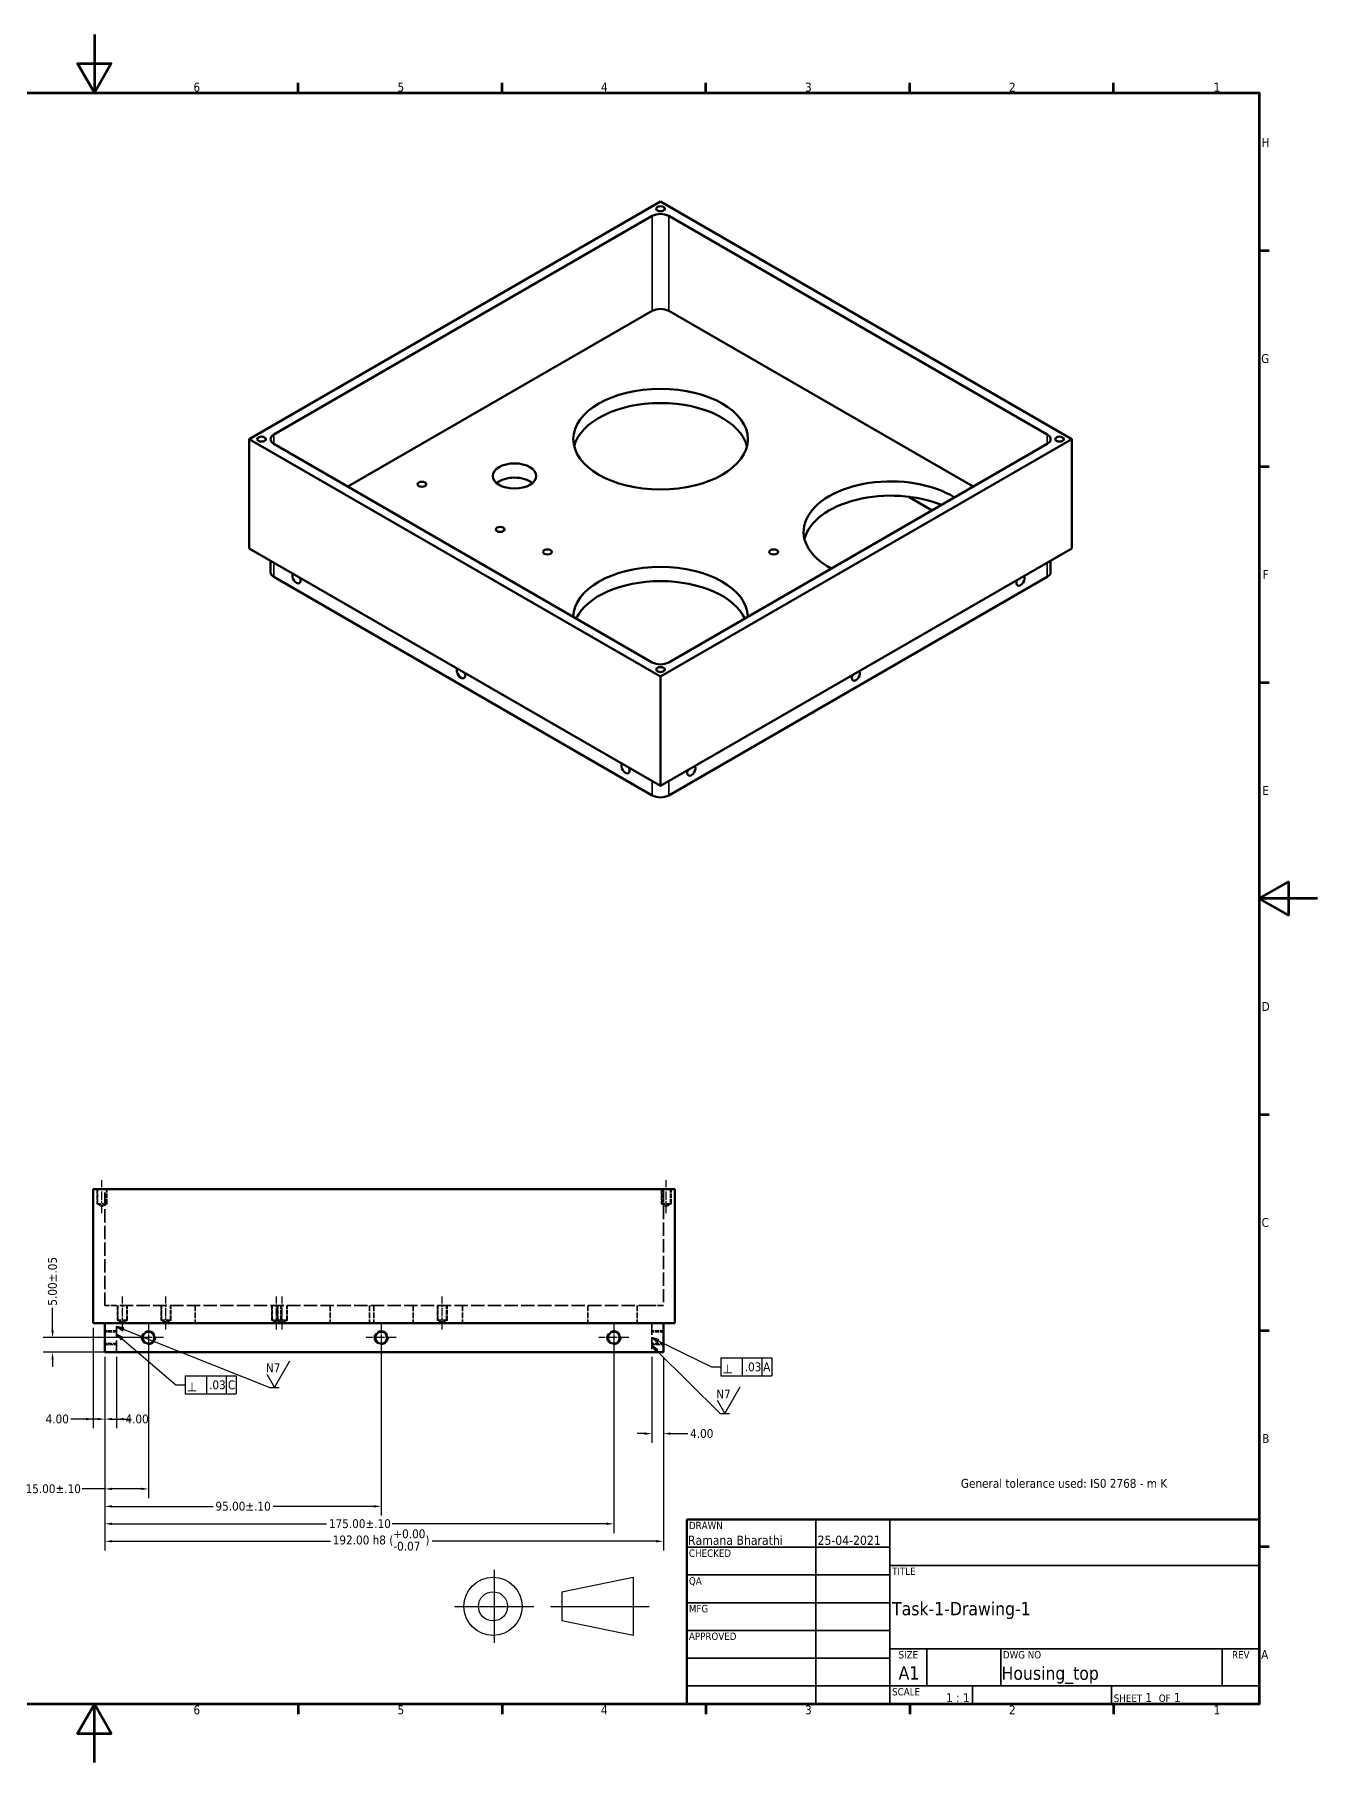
# Model space of a CAD drawing. Header units: millimetres. Extents: x 0 to 841, y 0 to 594.
# Drawn here: x 400 to 841, y 0 to 594 of the extents above; entities that cross this region are included whole.
import ezdxf
from ezdxf.enums import TextEntityAlignment as Align

# ---------------------------------------------------------------- set-up
doc = ezdxf.new("R2010")
doc.units = ezdxf.units.MM
doc.linetypes.add('CHAIN', pattern=[0.7087, 0.4724, -0.0591, 0.1181, -0.0591])
doc.linetypes.add('DASHED', pattern=[0.2067, 0.1654, -0.0413])
for name, color, linetype, lineweight in [('Border (ANSI)', 7, 'Continuous', 70), ('Center Mark (ANSI)', 7, 'Continuous', 25), ('Centerline (ANSI)', 7, 'Continuous', 25), ('Dimension (ANSI)', 7, 'Continuous', 25), ('Hidden (ANSI)', 7, 'DASHED', 35), ('Hidden Narrow (ANSI)', 7, 'DASHED', 25), ('Sketch Geometry (ANSI)', 7, 'Continuous', 25), ('Symbol (ANSI)', 7, 'Continuous', 25), ('Title (ANSI)', 7, 'Continuous', 50), ('Visible (ANSI)', 7, 'Continuous', 50), ('Visible Narrow (ANSI)', 7, 'Continuous', 35)]:
    doc.layers.add(name, color=color, linetype=linetype, lineweight=lineweight)
doc.styles.add('Note Text (ANSI)', font='tahoma.ttf')
doc.styles.add('Text Style30', font='tahoma.ttf')
doc.styles.add('Text Style38', font='tahoma.ttf')
doc.styles.add('Text Style39', font='tahoma.ttf')
doc.styles.add('Text Style6', font='AIGDT___.TTF')
doc.dimstyles.new('Default - mm (ANSI)', dxfattribs={"dimtxt": 3.048, "dimasz": 2.5, "dimexe": 3.175, "dimexo": 1.6002, "dimgap": 0.8, "dimtad": 0, "dimtoh": 1, "dimrnd": 1e-08, "dimzin": 4, "dimdsep": 46, "dimtxsty": 'Note Text (ANSI)', "dimcen": 0.09, "dimdle": 10, "dimclrd": 256, "dimclre": 256, "dimclrt": 256, "dimadec": 1, "dimazin": 1, "dimtfac": 1, "dimtofl": 0, "dimtmove": 0, "dimatfit": 3, "dimfxl": 1, "dimtolj": 1, "dimtzin": 4, "dimlwd": -1, "dimlwe": -1, "dimarcsym": 0})

# ---------------------------------------------------------------- blocks, each defined once
blk = doc.blocks.new('Borders Default Border')
at = {"layer": 'Border (ANSI)'}
for p, q in [((490.58, 574), (490.58, 577.45)), ((560.67, 574), (560.67, 577.45)), ((630.75, 574), (630.75, 577.45)), ((700.83, 574), (700.83, 577.45)), ((770.92, 574), (770.92, 577.45)), ((821, 519.75), (824.45, 519.75)), ((821, 445.5), (824.45, 445.5)), ((821, 371.25), (824.45, 371.25)), ((821, 222.75), (824.45, 222.75)), ((821, 148.5), (824.45, 148.5)), ((821, 74.25), (824.45, 74.25)), ((490.58, 20), (490.58, 16.55)), ((560.67, 20), (560.67, 16.55)), ((630.75, 20), (630.75, 16.55)), ((700.83, 20), (700.83, 16.55)), ((770.92, 20), (770.92, 16.55))]:
    blk.add_line(p, q, dxfattribs=at)
at = {"layer": 'Border (ANSI)', "flags": 128}
for points in [[(420.5, 594), (420.5, 574), (414.73, 584), (426.27, 584), (420.5, 574)], [(20, 20), (20, 574), (821, 574), (821, 20), (20, 20)], [(841, 297), (821, 297), (831, 302.77), (831, 291.23), (821, 297)], [(420.5, 0), (420.5, 20), (414.73, 10), (426.27, 10), (420.5, 20)]]:
    blk.add_lwpolyline(points, dxfattribs=at)
at = {"layer": 'Border (ANSI)', "char_height": 3.05, "attachment_point": 7, "style": 'Note Text (ANSI)'}
for s, insert in [('6', (454.57, 574.34)), ('5', (524.73, 574.34)), ('4', (594.65, 574.4)), ('3', (664.84, 574.34)), ('2', (734.95, 574.4)), ('1', (805.27, 574.4)), ('H', (821.81, 555.35)), ('G', (821.66, 481.04)), ('F', (822.14, 406.85)), ('E', (822.05, 332.6)), ('D', (821.81, 258.35)), ('C', (821.8, 184.05)), ('B', (821.99, 109.85)), ('A', (821.63, 35.6)), ('6', (454.57, 16.49)), ('5', (524.73, 16.49)), ('4', (594.65, 16.55)), ('3', (664.84, 16.49)), ('2', (734.95, 16.55)), ('1', (805.27, 16.55))]:
    blk.add_mtext(s, dxfattribs=dict(at, insert=insert))
blk = doc.blocks.new('Title Blocks ANSI - Large')
at = {"layer": 'Title (ANSI)'}
for p, q in [((127, 189.23), (127, 125.73)), ((323.85, 189.23), (127, 189.23)), ((323.85, 125.73), (323.85, 189.23)), ((127, 125.73), (323.85, 125.73))]:
    blk.add_line(p, q, dxfattribs=at)
at = {"layer": 'Title (ANSI)', "lineweight": 35}
for p, q in [((171.45, 125.73), (171.45, 189.23)), ((196.85, 125.73), (196.85, 189.23)), ((127, 179.7), (196.85, 179.7)), ((196.85, 173.48), (323.85, 173.48)), ((127, 170.18), (196.85, 170.18)), ((127, 160.65), (196.85, 160.65)), ((127, 151.13), (196.85, 151.13)), ((323.85, 144.78), (196.85, 144.78)), ((209.55, 132.08), (209.55, 144.78)), ((234.95, 132.08), (234.95, 144.78)), ((311.15, 132.08), (311.15, 144.78)), ((127, 141.6), (196.85, 141.6)), ((196.85, 132.08), (127, 132.08)), ((323.85, 132.08), (196.85, 132.08)), ((225.3, 132.08), (225.3, 125.73)), ((273.05, 132.08), (273.05, 125.73))]:
    blk.add_line(p, q, dxfattribs=at)
at = {"layer": 'Title (ANSI)', "style": 'Text Style38'}
for s, p in [('DRAWN', (127.76, 188.47)), ('CHECKED', (127.76, 178.94)), ('TITLE', (197.61, 172.72)), ('QA', (127.76, 169.42)), ('MFG', (127.76, 159.89)), ('APPROVED', (127.76, 150.37)), ('DWG NO', (235.71, 144.02)), ('SCALE', (197.61, 131.32))]:
    blk.add_text(s, height=2.54, dxfattribs=at).set_placement(p, align=Align.TOP_LEFT)
for s, p in [('SIZE', (203.2, 144.02)), ('REV', (317.5, 144.02))]:
    blk.add_text(s, height=2.54, dxfattribs=at).set_placement(p, align=Align.TOP_CENTER)
at = {"layer": 'Title (ANSI)', "insert": (273.81, 126.49), "char_height": 3.048, "attachment_point": 7, "style": 'Note Text (ANSI)'}
blk.add_mtext('\\fTahoma|b0|i0;\\H2.5400;SHEET\\fTahoma|b0|i0;\\H3.0480; 1  \\fTahoma|b0|i0;\\H2.5400;OF\\fTahoma|b0|i0;\\H3.0480; 1 ', dxfattribs=at)
at = {"layer": 'Title (ANSI)'}
for tag, p, height, style in [('AUTHOR_001', (127.44, 180.53), 3.17, 'Text Style39'), ('CREATION_DATE_001', (171.98, 180.53), 3.17, 'Text Style39'), ('TITLE_001', (197.61, 156.32), 4.57, 'Text Style30'), ('Sheet_Size_001', (199.85, 134.23), 4.57, 'Text Style30'), ('PART_NUMBER_001', (235.25, 134.14), 4.57, 'Text Style30'), ('Initial_View_Scale_001', (216.2, 126.49), 3.05, 'Note Text (ANSI)')]:
    blk.add_attdef(tag, p, '', height=height, dxfattribs=dict(at, style=style))
at = {"layer": 'Title (ANSI)', "style": 'Text Style39'}
for tag, p in [('COMPANY', (260.35, 181.36)), ('REVISION_NUMBER', (317.5, 136.52))]:
    blk.add_attdef(tag, text='', height=3.17, dxfattribs=at).set_placement(p, align=Align.MIDDLE_CENTER)
for tag, p in [('CHECKED_BY', (127.76, 170.94)), ('CHECKED_DATE', (172.21, 170.94)), ('MFG_APPROVED_BY', (127.76, 151.89)), ('MFG_APPROVED_DATE', (172.21, 151.89)), ('ENG_APPROVED_BY', (127.76, 142.37)), ('ENG_APPROVAL_DATE', (172.21, 142.37))]:
    blk.add_attdef(tag, text='', height=3.17, dxfattribs=at).set_placement(p, align=Align.BOTTOM_LEFT)
blk = doc.blocks.new('*D35')
at = {"layer": 'Defpoints', "color": 0, "transparency": 16777216}
for p in [(420.12, 151.03), (424.12, 141.03), (424.12, 118.03)]:
    blk.add_point(p, dxfattribs=at)
at = {"layer": 'Dimension (ANSI)', "transparency": 16777216}
for p, q in [((420.12, 149.43), (420.12, 114.86)), ((424.12, 139.43), (424.12, 114.86)), ((417.62, 118.03), (415.12, 118.03)), ((426.62, 118.03), (430.38, 118.03))]:
    blk.add_line(p, q, dxfattribs=at)
for points in [[(417.62, 118.45), (417.62, 117.62), (420.12, 118.03)], [(426.62, 118.45), (426.62, 117.62), (424.12, 118.03)]]:
    blk.add_solid(points, dxfattribs=at)
at = {"layer": 'Dimension (ANSI)', "transparency": 16777216, "insert": (431.18, 119.62), "char_height": 3.048, "attachment_point": 1, "style": 'Note Text (ANSI)'}
blk.add_mtext('\\A1;4.00', dxfattribs=at)
blk = doc.blocks.new('*D36')
at = {"layer": 'Defpoints', "color": 0, "transparency": 16777216}
for p in [(424.12, 141.03), (428.12, 141.03), (424.12, 118.03)]:
    blk.add_point(p, dxfattribs=at)
at = {"layer": 'Dimension (ANSI)', "transparency": 16777216}
for p, q in [((424.12, 139.43), (424.12, 114.86)), ((428.12, 139.43), (428.12, 114.86)), ((421.62, 118.03), (412.42, 118.03)), ((430.62, 118.03), (433.12, 118.03))]:
    blk.add_line(p, q, dxfattribs=at)
for points in [[(421.62, 118.45), (421.62, 117.62), (424.12, 118.03)], [(430.62, 118.45), (430.62, 117.62), (428.12, 118.03)]]:
    blk.add_solid(points, dxfattribs=at)
at = {"layer": 'Dimension (ANSI)', "transparency": 16777216, "insert": (403.73, 119.62), "char_height": 3.048, "attachment_point": 1, "style": 'Note Text (ANSI)'}
blk.add_mtext('\\A1;4.00', dxfattribs=at)
blk = doc.blocks.new('*D37')
at = {"layer": 'Defpoints', "color": 0, "transparency": 16777216}
for p in [(439.12, 146.03), (424.12, 141.03), (439.12, 94.03)]:
    blk.add_point(p, dxfattribs=at)
at = {"layer": 'Dimension (ANSI)', "transparency": 16777216}
for p, q in [((439.12, 144.43), (439.12, 90.86)), ((424.12, 139.43), (424.12, 90.86)), ((424.12, 94.03), (416.33, 94.03)), ((436.62, 94.03), (426.62, 94.03))]:
    blk.add_line(p, q, dxfattribs=at)
for points in [[(426.62, 94.45), (426.62, 93.62), (424.12, 94.03)], [(436.62, 94.45), (436.62, 93.62), (439.12, 94.03)]]:
    blk.add_solid(points, dxfattribs=at)
at = {"layer": 'Dimension (ANSI)', "transparency": 16777216, "insert": (396.84, 95.62), "char_height": 3.048, "attachment_point": 1, "style": 'Note Text (ANSI)'}
blk.add_mtext('\\A1;15.00±.10', dxfattribs=at)
blk = doc.blocks.new('*D38')
at = {"layer": 'Defpoints', "color": 0, "transparency": 16777216}
for p in [(519.12, 146.03), (424.12, 141.03), (519.12, 88.03)]:
    blk.add_point(p, dxfattribs=at)
at = {"layer": 'Dimension (ANSI)', "transparency": 16777216}
for p, q in [((519.12, 144.43), (519.12, 84.86)), ((424.12, 139.43), (424.12, 84.86)), ((426.62, 88.03), (461.32, 88.03)), ((516.62, 88.03), (481.93, 88.03))]:
    blk.add_line(p, q, dxfattribs=at)
for points in [[(426.62, 88.45), (426.62, 87.62), (424.12, 88.03)], [(516.62, 88.45), (516.62, 87.62), (519.12, 88.03)]]:
    blk.add_solid(points, dxfattribs=at)
at = {"layer": 'Dimension (ANSI)', "transparency": 16777216, "insert": (462.12, 89.62), "char_height": 3.048, "attachment_point": 1, "style": 'Note Text (ANSI)'}
blk.add_mtext('\\A1;95.00±.10', dxfattribs=at)
blk = doc.blocks.new('*D39')
at = {"layer": 'Defpoints', "color": 0, "transparency": 16777216}
for p in [(599.12, 146.03), (424.12, 141.03), (599.12, 82.03)]:
    blk.add_point(p, dxfattribs=at)
at = {"layer": 'Dimension (ANSI)', "transparency": 16777216}
for p, q in [((599.12, 144.43), (599.12, 78.86)), ((424.12, 139.43), (424.12, 78.86)), ((426.62, 82.03), (500.33, 82.03)), ((596.62, 82.03), (522.91, 82.03))]:
    blk.add_line(p, q, dxfattribs=at)
for points in [[(426.62, 82.45), (426.62, 81.62), (424.12, 82.03)], [(596.62, 82.45), (596.62, 81.62), (599.12, 82.03)]]:
    blk.add_solid(points, dxfattribs=at)
at = {"layer": 'Dimension (ANSI)', "transparency": 16777216, "insert": (501.13, 83.62), "char_height": 3.048, "attachment_point": 1, "style": 'Note Text (ANSI)'}
blk.add_mtext('\\A1;175.00±.10', dxfattribs=at)
blk = doc.blocks.new('*D40')
at = {"layer": 'Defpoints', "color": 0, "transparency": 16777216}
for p in [(424.12, 141.03), (616.12, 141.03), (616.12, 76.03)]:
    blk.add_point(p, dxfattribs=at)
at = {"layer": 'Dimension (ANSI)', "transparency": 16777216}
for p, q in [((424.12, 139.43), (424.12, 72.86)), ((616.12, 139.43), (616.12, 72.86)), ((426.62, 76.03), (501.65, 76.03)), ((613.62, 76.03), (536.6, 76.03))]:
    blk.add_line(p, q, dxfattribs=at)
for points in [[(426.62, 76.45), (426.62, 75.62), (424.12, 76.03)], [(613.62, 76.45), (613.62, 75.62), (616.12, 76.03)]]:
    blk.add_solid(points, dxfattribs=at)
at = {"layer": 'Dimension (ANSI)', "transparency": 16777216, "insert": (502.45, 80.14), "char_height": 3.048, "attachment_point": 1, "style": 'Note Text (ANSI)'}
blk.add_mtext('\\A1;192.00 h8 (\\S+0.00^ -0.07;)', dxfattribs=at)
blk = doc.blocks.new('*D41')
at = {"layer": 'Defpoints', "color": 0, "transparency": 16777216}
for p in [(612.12, 141.03), (616.12, 141.03), (616.12, 113.03)]:
    blk.add_point(p, dxfattribs=at)
at = {"layer": 'Dimension (ANSI)', "transparency": 16777216}
for p, q in [((612.12, 139.43), (612.12, 109.86)), ((616.12, 139.43), (616.12, 109.86)), ((609.62, 113.03), (607.12, 113.03)), ((618.62, 113.03), (624.51, 113.03))]:
    blk.add_line(p, q, dxfattribs=at)
for points in [[(609.62, 113.45), (609.62, 112.62), (612.12, 113.03)], [(618.62, 113.45), (618.62, 112.62), (616.12, 113.03)]]:
    blk.add_solid(points, dxfattribs=at)
at = {"layer": 'Dimension (ANSI)', "transparency": 16777216, "insert": (625.31, 114.62), "char_height": 3.048, "attachment_point": 1, "style": 'Note Text (ANSI)'}
blk.add_mtext('\\A1;4.00', dxfattribs=at)
blk = doc.blocks.new('3rd angle projection')
at = {"layer": 'Sketch Geometry (ANSI)'}
for p, q in [((-19.79, 12.57), (-19.79, -12.57)), ((3.43, 5.01), (28.05, 10.01)), ((28.05, 10.01), (28.05, -9.99)), ((-33.45, 0.01), (-6.14, 0.01)), ((-0.41, 0), (33.45, 0)), ((3.43, 5.01), (3.43, -4.99)), ((28.05, -9.99), (3.43, -4.99))]:
    blk.add_line(p, q, dxfattribs=at)
for radius in [10, 5]:
    blk.add_circle((-20.18, 0.01), radius, dxfattribs=at)
blk = doc.blocks.new('*D60')
at = {"layer": 'Defpoints', "color": 0, "transparency": 16777216}
for p in [(406.12, 146.03), (439.12, 146.03), (428.12, 141.03)]:
    blk.add_point(p, dxfattribs=at)
at = {"layer": 'Dimension (ANSI)', "transparency": 16777216}
for p, q in [((406.12, 148.53), (406.12, 156.23)), ((437.52, 146.03), (402.95, 146.03)), ((426.52, 141.03), (402.95, 141.03)), ((406.12, 138.53), (406.12, 136.03))]:
    blk.add_line(p, q, dxfattribs=at)
for points in [[(405.71, 148.53), (406.54, 148.53), (406.12, 146.03)], [(405.71, 138.53), (406.54, 138.53), (406.12, 141.03)]]:
    blk.add_solid(points, dxfattribs=at)
at = {"layer": 'Dimension (ANSI)', "transparency": 16777216, "insert": (404.54, 157.03), "char_height": 3.048, "attachment_point": 1, "rotation": 90, "style": 'Note Text (ANSI)'}
blk.add_mtext('\\A1;5.00±.05', dxfattribs=at)
blk = doc.blocks.new('GD&T Identifier4')
at = {"layer": 'Symbol (ANSI)'}
for p, q in [((430.02, 145.66), (428.12, 147.28)), ((430.35, 146.04), (428.12, 147.28)), ((428.12, 147.28), (429.7, 145.28)), ((429.7, 145.28), (430.35, 146.04)), ((430.02, 145.66), (448.56, 129.82)), ((451.73, 132.87), (469.25, 132.87)), ((451.73, 132.87), (451.73, 126.77)), ((459.11, 132.87), (459.11, 126.77)), ((465.84, 132.87), (465.84, 126.77)), ((469.25, 132.87), (469.25, 126.77)), ((448.56, 129.82), (451.73, 129.82)), ((451.73, 126.77), (469.25, 126.77))]:
    blk.add_line(p, q, dxfattribs=at)
at = {"layer": 'Symbol (ANSI)', "flags": 128}
blk.add_lwpolyline([(430.35, 146.04), (428.12, 147.28), (429.7, 145.28), (430.35, 146.04)], dxfattribs=at)
at = {"layer": 'Symbol (ANSI)'}
blk.add_solid([(430.35, 146.04), (428.12, 147.28), (429.7, 145.28), (430.35, 146.04)], dxfattribs=at)
at = {"layer": 'Symbol (ANSI)', "attachment_point": 7}
for s, insert, char_height, style in [('.03', (459.94, 128.23), 3.048, 'Note Text (ANSI)'), ('C', (466.42, 128.24), 3.05, 'Note Text (ANSI)'), ('b', (452.42, 127.57), 3.05, 'Text Style6')]:
    blk.add_mtext(s, dxfattribs=dict(at, insert=insert, char_height=char_height, style=style))
blk = doc.blocks.new('GD&T Identifier5')
at = {"layer": 'Symbol (ANSI)'}
for p, q in [((614.37, 144.94), (612.12, 146.03)), ((614.59, 145.39), (612.12, 146.03)), ((612.12, 146.03), (614.15, 144.49)), ((614.15, 144.49), (614.59, 145.39)), ((614.37, 144.94), (632.72, 136)), ((635.9, 139.05), (653.45, 139.05)), ((635.9, 139.05), (635.9, 132.95)), ((643.27, 139.05), (643.27, 132.95)), ((650, 139.05), (650, 132.95)), ((653.45, 139.05), (653.45, 132.95)), ((632.72, 136), (635.9, 136)), ((635.9, 132.95), (653.45, 132.95))]:
    blk.add_line(p, q, dxfattribs=at)
at = {"layer": 'Symbol (ANSI)', "flags": 128}
blk.add_lwpolyline([(614.59, 145.39), (612.12, 146.03), (614.15, 144.49), (614.59, 145.39)], dxfattribs=at)
at = {"layer": 'Symbol (ANSI)'}
blk.add_solid([(614.59, 145.39), (612.12, 146.03), (614.15, 144.49), (614.59, 145.39)], dxfattribs=at)
at = {"layer": 'Symbol (ANSI)', "attachment_point": 7}
for s, insert, char_height, style in [('b', (636.58, 133.75), 3.05, 'Text Style6'), ('.03', (644.1, 134.41), 3.048, 'Note Text (ANSI)'), ('A', (650.43, 134.48), 3.05, 'Note Text (ANSI)')]:
    blk.add_mtext(s, dxfattribs=dict(at, insert=insert, char_height=char_height, style=style))
blk = doc.blocks.new('Surface Texture Identifier4')
at = {"layer": 'Symbol (ANSI)'}
for p, q in [((430.45, 148.9), (428.12, 149.82)), ((430.63, 149.36), (428.12, 149.82)), ((428.12, 149.82), (430.26, 148.43)), ((430.26, 148.43), (430.63, 149.36)), ((430.45, 148.9), (480.84, 128.94)), ((482.43, 128.95), (487.71, 138.1)), ((479.79, 133.52), (482.43, 128.95)), ((480.84, 128.94), (484.02, 128.94))]:
    blk.add_line(p, q, dxfattribs=at)
at = {"layer": 'Symbol (ANSI)', "flags": 128}
blk.add_lwpolyline([(430.63, 149.36), (428.12, 149.82), (430.26, 148.43), (430.63, 149.36)], dxfattribs=at)
at = {"layer": 'Symbol (ANSI)'}
blk.add_solid([(430.63, 149.36), (428.12, 149.82), (430.26, 148.43), (430.63, 149.36)], dxfattribs=at)
at = {"layer": 'Symbol (ANSI)', "insert": (479.48, 134.13), "char_height": 3.048, "attachment_point": 7, "style": 'Note Text (ANSI)'}
blk.add_mtext('N7', dxfattribs=at)
blk = doc.blocks.new('Surface Texture Identifier5')
at = {"layer": 'Symbol (ANSI)'}
for p, q in [((613.9, 141.53), (612.12, 143.29)), ((614.25, 141.89), (612.12, 143.29)), ((612.12, 143.29), (613.55, 141.18)), ((613.55, 141.18), (614.25, 141.89)), ((613.9, 141.53), (635.66, 119.95)), ((637.25, 119.96), (642.52, 129.11)), ((634.61, 124.54), (637.25, 119.96)), ((635.66, 119.95), (638.83, 119.95))]:
    blk.add_line(p, q, dxfattribs=at)
at = {"layer": 'Symbol (ANSI)', "flags": 128}
blk.add_lwpolyline([(614.25, 141.89), (612.12, 143.29), (613.55, 141.18), (614.25, 141.89)], dxfattribs=at)
at = {"layer": 'Symbol (ANSI)'}
blk.add_solid([(614.25, 141.89), (612.12, 143.29), (613.55, 141.18), (614.25, 141.89)], dxfattribs=at)
at = {"layer": 'Symbol (ANSI)', "insert": (634.29, 125.15), "char_height": 3.048, "attachment_point": 7, "style": 'Note Text (ANSI)'}
blk.add_mtext('N7', dxfattribs=at)

msp = doc.modelspace()

# ---------------------------------------------------------------- linework, layer by layer
at = {"layer": 'Center Mark (ANSI)', "linetype": 'CHAIN', "ltscale": 5.749587}
for p, q in [((439.1228, 151.2086), (439.1228, 140.8586)), ((519.1228, 151.2086), (519.1228, 140.8586)), ((599.1228, 151.2086), (599.1228, 140.8586)), ((444.2978, 146.0336), (433.9478, 146.0336)), ((524.2978, 146.0336), (513.9478, 146.0336)), ((604.2978, 146.0336), (593.9478, 146.0336))]:
    msp.add_line(p, q, dxfattribs=at)
at = {"layer": 'Centerline (ANSI)', "linetype": 'CHAIN', "ltscale": 6.305112}
for p, q in [((423.1228, 188.8586), (423.1228, 200.2086)), ((617.1228, 188.8586), (617.1228, 200.2086)), ((430.1228, 148.8586), (430.1228, 160.2086)), ((445.1228, 148.8586), (445.1228, 160.2086)), ((483.1228, 148.8586), (483.1228, 160.2086)), ((485.1228, 148.8586), (485.1228, 160.2086)), ((540.1228, 148.8586), (540.1228, 160.2086))]:
    msp.add_line(p, q, dxfattribs=at)
at = {"layer": 'Hidden (ANSI)', "ltscale": 9.523383}
for p, q in [((421.6228, 192.0336), (421.6228, 197.0336)), ((424.6228, 192.0336), (424.6228, 197.0336)), ((615.6228, 192.0336), (615.6228, 197.0336)), ((618.6228, 192.0336), (618.6228, 197.0336)), ((428.6228, 152.0336), (428.6228, 157.0336)), ((431.6228, 152.0336), (431.6228, 157.0336)), ((443.6228, 152.0336), (443.6228, 157.0336)), ((446.6228, 152.0336), (446.6228, 157.0336)), ((481.6228, 152.0336), (481.6228, 157.0336)), ((483.6228, 152.0336), (483.6228, 157.0336)), ((484.6228, 152.0336), (484.6228, 157.0336)), ((486.6228, 152.0336), (486.6228, 157.0336)), ((538.6228, 152.0336), (538.6228, 157.0336)), ((541.6228, 152.0336), (541.6228, 157.0336))]:
    msp.add_line(p, q, dxfattribs=at)
at = {"layer": 'Hidden (ANSI)', "ltscale": 27.645311}
for p, q in [((424.1228, 157.0336), (424.1228, 197.0336)), ((616.1228, 197.0336), (616.1228, 157.0336))]:
    msp.add_line(p, q, dxfattribs=at)
at = {"layer": 'Hidden (ANSI)', "ltscale": 10.594184}
for p, q in [((424.8933, 192.0336), (421.3523, 192.0336)), ((618.8933, 192.0336), (615.3523, 192.0336)), ((431.8933, 152.0336), (428.3523, 152.0336)), ((446.8933, 152.0336), (443.3523, 152.0336)), ((486.8933, 152.0336), (483.3523, 152.0336)), ((541.8933, 152.0336), (538.3523, 152.0336))]:
    msp.add_line(p, q, dxfattribs=at)
at = {"layer": 'Hidden (ANSI)', "ltscale": 3.333024}
for p, q in [((423.1228, 191.1323), (421.6228, 192.0336)), ((423.1228, 191.1323), (424.6228, 192.0336)), ((617.1228, 191.1323), (615.6228, 192.0336)), ((617.1228, 191.1323), (618.6228, 192.0336)), ((430.1228, 151.1323), (428.6228, 152.0336)), ((430.1228, 151.1323), (431.6228, 152.0336)), ((445.1228, 151.1323), (443.6228, 152.0336)), ((445.1228, 151.1323), (446.6228, 152.0336)), ((483.1228, 151.1323), (481.6228, 152.0336)), ((483.1228, 151.1323), (484.6228, 152.0336)), ((485.1228, 151.1323), (483.6228, 152.0336)), ((485.1228, 151.1323), (486.6228, 152.0336)), ((540.1228, 151.1323), (538.6228, 152.0336)), ((540.1228, 151.1323), (541.6228, 152.0336))]:
    msp.add_line(p, q, dxfattribs=at)
at = {"layer": 'Hidden (ANSI)', "ltscale": 11.967462}
for p, q in [((428.1228, 157.0336), (424.1228, 157.0336)), ((616.1228, 157.0336), (612.1228, 157.0336))]:
    msp.add_line(p, q, dxfattribs=at)
at = {"layer": 'Hidden (ANSI)', "ltscale": 27.818094}
msp.add_line((612.1228, 157.0336), (428.1228, 157.0336), dxfattribs=at)
at = {"layer": 'Hidden (ANSI)', "ltscale": 11.42808}
for p, q in [((455.1228, 157.0336), (455.1228, 151.0336)), ((501.6228, 157.0336), (501.6228, 151.0336)), ((515.1228, 157.0336), (515.1228, 151.0336)), ((516.6228, 157.0336), (516.6228, 151.0336)), ((530.1228, 157.0336), (530.1228, 151.0336)), ((547.1228, 157.0336), (547.1228, 151.0336)), ((590.1228, 157.0336), (590.1228, 151.0336)), ((607.1228, 157.0336), (607.1228, 151.0336))]:
    msp.add_line(p, q, dxfattribs=at)
at = {"layer": 'Hidden (ANSI)', "ltscale": 24.189648}
for p, q in [((428.1228, 141.0336), (428.1228, 151.0336)), ((612.1228, 151.0336), (612.1228, 141.0336))]:
    msp.add_line(p, q, dxfattribs=at)
at = {"layer": 'Hidden (ANSI)', "ltscale": 5.735404}
msp.add_line((483.3523, 152.0336), (481.3523, 152.0336), dxfattribs=at)
at = {"layer": 'Hidden (ANSI)', "ltscale": 7.618686}
for p, q in [((428.1228, 148.0336), (424.1228, 148.0336)), ((428.1228, 144.0336), (424.1228, 144.0336)), ((616.1228, 148.0336), (612.1228, 148.0336)), ((616.1228, 144.0336), (612.1228, 144.0336))]:
    msp.add_line(p, q, dxfattribs=at)
at = {"layer": 'Hidden Narrow (ANSI)', "ltscale": 9.523383}
for p, q in [((421.3523, 197.0336), (421.3523, 192.0336)), ((424.8933, 192.0336), (424.8933, 197.0336)), ((615.3523, 197.0336), (615.3523, 192.0336)), ((618.8933, 192.0336), (618.8933, 197.0336)), ((428.3523, 157.0336), (428.3523, 152.0336)), ((431.8933, 152.0336), (431.8933, 157.0336)), ((443.3523, 157.0336), (443.3523, 152.0336)), ((446.8933, 152.0336), (446.8933, 157.0336)), ((481.3523, 157.0336), (481.3523, 152.0336)), ((483.3523, 157.0336), (483.3523, 152.0336)), ((484.8933, 152.0336), (484.8933, 157.0336)), ((486.8933, 152.0336), (486.8933, 157.0336)), ((538.3523, 157.0336), (538.3523, 152.0336)), ((541.8933, 152.0336), (541.8933, 157.0336))]:
    msp.add_line(p, q, dxfattribs=at)
at = {"layer": 'Hidden Narrow (ANSI)', "ltscale": 7.618686}
for p, q in [((428.1228, 148.4126), (424.1228, 148.4126)), ((424.1228, 143.6546), (428.1228, 143.6546)), ((616.1228, 148.4126), (612.1228, 148.4126)), ((612.1228, 143.6546), (616.1228, 143.6546))]:
    msp.add_line(p, q, dxfattribs=at)
at = {"layer": 'Hidden Narrow (ANSI)', "ltscale": 24.105303}
for centre in [(439.1228, 146.0336), (519.1228, 146.0336), (599.1228, 146.0336)]:
    msp.add_circle(centre, 2.379, dxfattribs=at)
at = {"layer": 'Visible (ANSI)'}
for p, q in [((615.1502, 536.563), (473.7289, 454.9133)), ((756.5716, 454.9133), (615.1502, 536.563)), ((482.2142, 456.5463), (612.3218, 531.664)), ((617.9787, 531.664), (748.0863, 456.5463)), ((507.67, 438.5834), (612.3218, 499.0041)), ((617.9787, 499.0041), (722.6305, 438.5834)), ((473.7289, 417.3545), (473.7289, 454.9133)), ((473.7289, 454.9133), (615.1502, 373.2636)), ((612.3218, 378.1626), (482.2142, 453.2803)), ((615.1502, 373.2636), (756.5716, 454.9133)), ((748.0863, 453.2803), (617.9787, 378.1626)), ((756.5716, 417.3545), (756.5716, 454.9133)), ((708.4883, 430.4184), (700.2978, 435.1472)), ((473.7289, 417.3545), (615.1502, 335.7048)), ((615.1502, 335.7048), (756.5716, 417.3545)), ((481.0426, 409.1895), (481.0426, 413.1319)), ((749.2579, 409.1895), (749.2579, 413.1319)), ((612.3218, 332.4388), (482.2142, 407.5565)), ((748.0863, 407.5565), (617.9787, 332.4388)), ((615.1502, 335.7048), (615.1502, 373.2636)), ((420.1228, 151.0336), (420.1228, 197.0336)), ((420.1228, 197.0336), (620.1228, 197.0336)), ((620.1228, 151.0336), (620.1228, 197.0336)), ((420.1228, 151.0336), (620.1228, 151.0336)), ((424.1228, 151.0336), (424.1228, 141.0336)), ((616.1228, 141.0336), (616.1228, 151.0336)), ((428.1228, 141.0336), (424.1228, 141.0336)), ((612.1228, 141.0336), (428.1228, 141.0336)), ((616.1228, 141.0336), (612.1228, 141.0336))]:
    msp.add_line(p, q, dxfattribs=at)
for centre in [(439.1228, 146.0336), (519.1228, 146.0336), (599.1228, 146.0336)]:
    msp.add_circle(centre, 2, dxfattribs=at)
for centre, major_axis in [((615.1502, 534.1135), (-1.5, 0)), ((615.1502, 454.9133), (30, 0)), ((477.9715, 454.9133), (-1.5, 0)), ((752.329, 454.9133), (-1.5, 0)), ((564.9457, 442.2576), (7.5, 0)), ((533.1259, 439.3999), (-1.5, 0)), ((559.9959, 423.8864), (-1.5, 0)), ((576.2594, 416.1297), (-1.5, 0)), ((654.0411, 416.1297), (-1.5, 0)), ((615.1502, 375.7131), (-1.5, 0))]:
    msp.add_ellipse(centre, major_axis=major_axis, ratio=0.57735027, dxfattribs=at)
for centre, major_axis, start_param, end_param in [((615.1502, 530.031), (-4, 0), 3.92699082, 5.49778714), ((615.1502, 497.3711), (-4, 0), 3.92699082, 5.49778714), ((615.1502, 450.0143), (30, 0), 0.14189705, 2.9996956), ((485.0426, 454.9133), (-4, 0), 5.49778714, 7.06858347), ((745.2579, 454.9133), (4, 0), 5.49778714, 7.06858347), ((564.9457, 437.3586), (-7.5, 0), 3.74285687, 5.68192109), ((694.3462, 423.0699), (-30, 0), 3.89365131, 7.10192298), ((694.3462, 418.1709), (-30, 0), 4.0944389, 6.14128825), ((615.1502, 393.676), (-30, 0), 3.15159332, 6.27318464), ((485.0426, 409.1895), (-4, 0), 0, 0.78539816), ((489.9923, 407.1482), (1, -1.7321), 3.40339204, 7.59218225), ((615.1502, 388.7771), (30, 0), 0.26179939, 2.87979327), ((738.8939, 406.3317), (1, 1.7321), 1.83259571, 6.02138592), ((745.2579, 409.1895), (4, 0), 5.49778714, 6.28318531), ((546.5609, 374.4884), (1, -1.7321), 3.40339204, 7.59218225), ((615.1502, 379.7956), (4, 0), 3.92699082, 5.49778714), ((682.3254, 373.6719), (1, 1.7321), 1.83259571, 6.02138592), ((603.1294, 341.8285), (1, -1.7321), 3.40339204, 7.59218225), ((625.7569, 341.012), (1, 1.7321), 1.83259571, 6.02138592), ((615.1502, 334.0718), (4, 0), 3.92699082, 5.49778714)]:
    msp.add_ellipse(centre, major_axis=major_axis, ratio=0.57735027, start_param=start_param, end_param=end_param, dxfattribs=at)
at = {"layer": 'Visible Narrow (ANSI)'}
for p, q in [((612.3218, 531.664), (612.3218, 499.0041)), ((617.9787, 499.0041), (617.9787, 531.664)), ((482.2142, 453.2803), (482.2142, 456.5463)), ((748.0863, 456.5463), (748.0863, 453.2803)), ((482.2142, 407.5565), (482.2142, 412.4555)), ((748.0863, 412.4555), (748.0863, 407.5565)), ((612.3218, 337.3378), (612.3218, 332.4388)), ((617.9787, 332.4388), (617.9787, 337.3378))]:
    msp.add_line(p, q, dxfattribs=at)

# ---------------------------------------------------------------- block references
for name, p in [('Borders Default Border', (0, 0)), ('3rd angle projection', (577.7381, 53.6377))]:
    msp.add_blockref(name, p)
msp.add_blockref('Title Blocks ANSI - Large', (497.1497, -105.7296)).add_auto_attribs({'AUTHOR_001': 'Ramana Bharathi', 'CREATION_DATE_001': '25-04-2021', 'PART_NUMBER_001': 'Housing_top', 'TITLE_001': 'Task-1-Drawing-1', 'Sheet_Size_001': 'A1', 'Initial_View_Scale_001': '1 : 1'})
at = {"layer": 'Symbol (ANSI)'}
for name in ['Surface Texture Identifier4', 'GD&T Identifier4', 'GD&T Identifier5', 'Surface Texture Identifier5']:
    msp.add_blockref(name, (0, 0), dxfattribs=at)

# ---------------------------------------------------------------- texts
at = {"layer": 'Symbol (ANSI)', "insert": (718.4172, 97.4647), "char_height": 3.048, "width": 88.183222, "attachment_point": 1, "style": 'Note Text (ANSI)'}
msp.add_mtext('{\\fTahoma|b0|i0;General tolerance used: IS0 2768 - m K}', dxfattribs=at)

# ---------------------------------------------------------------- dimensions: what is measured, and where the dimension line sits
at = {"layer": 'Dimension (ANSI)'}
for base, p1, p2, angle, override, picture, middle in [((406.1228, 146.0336), (428.1228, 141.0336), (439.1228, 146.0336), 90, {"dimgap": 0.8, "dimtoh": 0, "dimdec": 2, "dimtol": 1, "dimlim": 0, "dimtp": 0.05, "dimtm": 0.05, "dimtdec": 2, "dimatfit": 1}, '*D60', (406.1228, 165.3048)), ((439.1228, 94.0336), (424.1228, 141.0336), (439.1228, 146.0336), 180, {"dimgap": 0.8, "dimtoh": 0, "dimdec": 2, "dimtol": 1, "dimlim": 0, "dimtp": 0.1, "dimtm": 0.1, "dimtdec": 2, "dimatfit": 2}, '*D37', (406.1851, 94.0336)), ((519.1228, 88.0336), (424.1228, 141.0336), (519.1228, 146.0336), 180, {"dimgap": 0.8, "dimtoh": 0, "dimdec": 2, "dimtol": 1, "dimlim": 0, "dimtp": 0.1, "dimtm": 0.1, "dimtdec": 2, "dimatfit": 1}, '*D38', (471.6228, 88.0336)), ((599.1228, 82.0336), (424.1228, 141.0336), (599.1228, 146.0336), 180, {"dimgap": 0.8, "dimtoh": 0, "dimdec": 2, "dimtol": 1, "dimlim": 0, "dimtp": 0.1, "dimtm": 0.1, "dimtdec": 2, "dimatfit": 1}, '*D39', (511.6228, 82.0336)), ((616.1228, 113.0336), (612.1228, 141.0336), (616.1228, 141.0336), 180, {"dimgap": 0.8, "dimtoh": 0, "dimdec": 2, "dimtol": 0, "dimlim": 0, "dimtp": 0, "dimtm": 0, "dimtdec": 2, "dimatfit": 1}, '*D41', (629.2518, 113.0336))]:
    dim = msp.add_linear_dim(base=base, p1=p1, p2=p2, angle=angle, dimstyle='Default - mm (ANSI)', override=override, dxfattribs=at)
    dim.commit()
    dim.dimension.update_dxf_attribs({"geometry": picture, "text_midpoint": middle, "dimtype": 160})
for p1, picture, middle in [((420.1228, 151.0336), '*D35', (435.1212, 118.0336)), ((428.1228, 141.0336), '*D36', (407.6744, 118.0336))]:
    dim = msp.add_linear_dim(base=(424.1228, 118.0336), p1=p1, p2=(424.1228, 141.0336), dimstyle='Default - mm (ANSI)', override={"dimgap": 0.8, "dimtoh": 0, "dimdec": 2, "dimtol": 0, "dimlim": 0, "dimtp": 0, "dimtm": 0, "dimtdec": 2, "dimatfit": 1}, dxfattribs=at)
    dim.commit()
    dim.dimension.update_dxf_attribs({"geometry": picture, "text_midpoint": middle, "dimtype": 160})
dim = msp.add_linear_dim(base=(616.1228, 76.0336), p1=(424.1228, 141.0336), p2=(616.1228, 141.0336), angle=180, text='<> h8 (\\S+0.00^ -0.07;)', dimstyle='Default - mm (ANSI)', override={"dimtoh": 0, "dimdec": 2, "dimtp": 0, "dimtm": 0.072, "dimtdec": 2, "dimatfit": 1}, dxfattribs=at)
dim.commit()
dim.dimension.update_dxf_attribs({"geometry": '*D40', "text_midpoint": (519.1228, 76.0336), "dimtype": 160})

doc.saveas('drawing.dxf')
